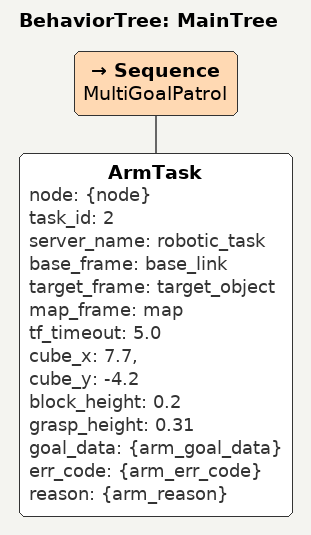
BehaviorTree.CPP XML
<?xml version="1.0"?>
<root BTCPP_format="4" main_tree_to_execute="MainTree">
  <BehaviorTree ID="MainTree">

    <!-- Example: joint move (task_id=1). j1..j6 in rad. duration_sec=-1 => 6 floats only (server trajectory_duration). -->
    <Sequence name="MultiGoalPatrol">

      <ArmTask node="{node}"
            task_id="2"
            server_name="robotic_task"
            base_frame="base_link"
            target_frame="target_object"
            map_frame="map"
            tf_timeout="5.0"
            cube_x="7.7,"
            cube_y="-4.2"
            block_height="0.2"
            grasp_height="0.31"
            goal_data="{arm_goal_data}"
            err_code="{arm_err_code}"
            reason="{arm_reason}"/>
    </Sequence>

    <!-- Optional: set duration_sec to a non-negative value to send 7 floats (joints + duration). -->
  </BehaviorTree>
</root>
